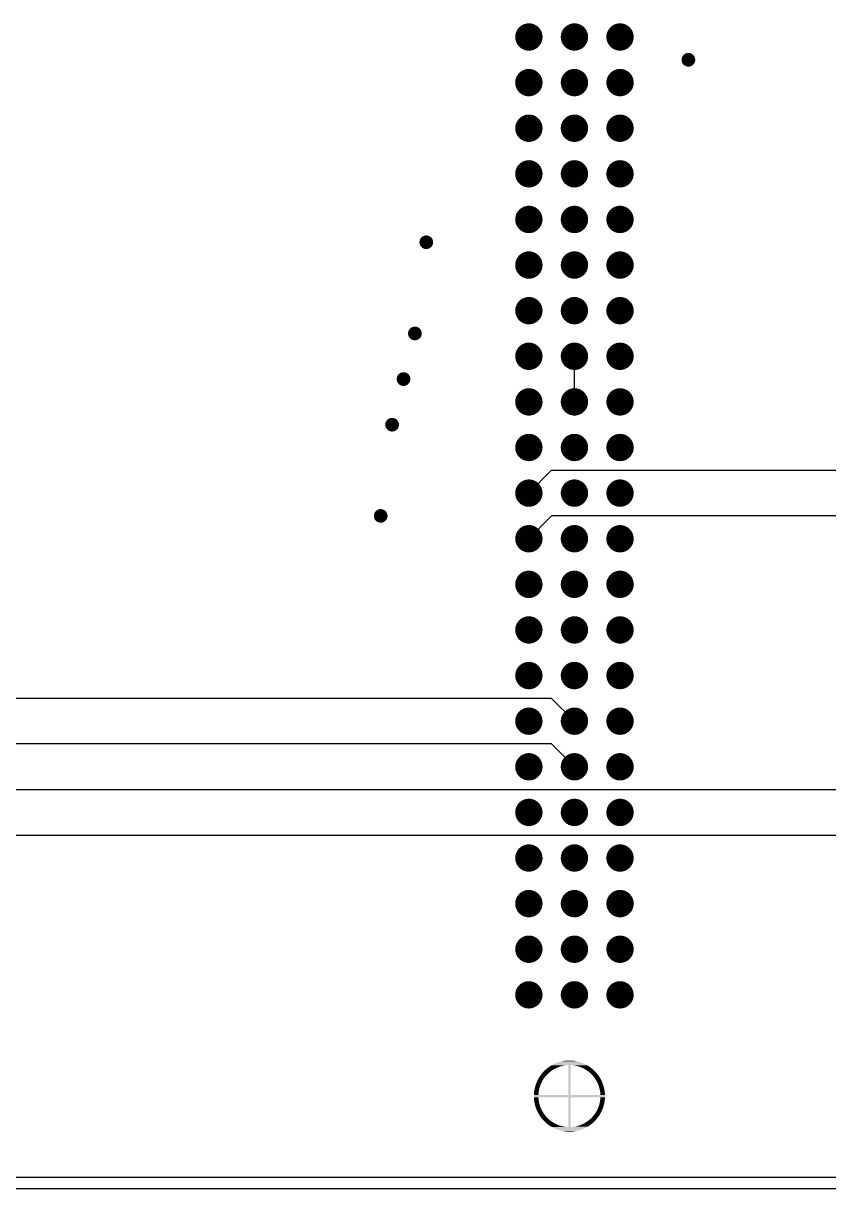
# Model space of a CAD drawing. Extents: x 295 to 953, y 10 to 290.
# Drawn here: x 531.6 to 576.5, y 110.3 to 175.2 of the extents above; entities that cross this region are included whole.
import ezdxf

# ---------------------------------------------------------------- set-up
doc = ezdxf.new("R2010")
doc.units = 0
doc.header["$LTSCALE"] = 5
doc.header["$MEASUREMENT"] = 0
doc.layers.get('0').update_dxf_attribs({"linetype": 'CONTINUOUS', "lineweight": 25})
doc.layers.add('DV-ABPB-A4_TOP', color=14, linetype='CONTINUOUS')

msp = doc.modelspace()

# ---------------------------------------------------------------- linework, layer by layer
at = {"color": 7}
for points, const_width in [([(559.399, 174.473, 1), (560.161, 174.473, 1)], 0.762), ([(561.939, 174.473, 1), (562.701, 174.473, 1)], 0.762), ([(564.479, 174.473, 1), (565.241, 174.473, 1)], 0.762), ([(568.479, 173.203, 1), (568.86, 173.203, 1)], 0.381), ([(559.399, 171.933, 1), (560.161, 171.933, 1)], 0.762), ([(561.939, 171.933, 1), (562.701, 171.933, 1)], 0.762), ([(564.479, 171.933, 1), (565.241, 171.933, 1)], 0.762), ([(559.399, 169.393, 1), (560.161, 169.393, 1)], 0.762), ([(561.939, 169.393, 1), (562.701, 169.393, 1)], 0.762), ([(564.479, 169.393, 1), (565.241, 169.393, 1)], 0.762), ([(559.399, 166.853, 1), (560.161, 166.853, 1)], 0.762), ([(561.939, 166.853, 1), (562.701, 166.853, 1)], 0.762), ([(564.479, 166.853, 1), (565.241, 166.853, 1)], 0.762), ([(559.399, 164.313, 1), (560.161, 164.313, 1)], 0.762), ([(561.939, 164.313, 1), (562.701, 164.313, 1)], 0.762), ([(564.479, 164.313, 1), (565.241, 164.313, 1)], 0.762), ([(553.874, 163.043, 1), (554.255, 163.043, 1)], 0.381), ([(559.399, 161.773, 1), (560.161, 161.773, 1)], 0.762), ([(561.939, 161.773, 1), (562.701, 161.773, 1)], 0.762), ([(564.479, 161.773, 1), (565.241, 161.773, 1)], 0.762), ([(559.399, 159.233, 1), (560.161, 159.233, 1)], 0.762), ([(561.939, 159.233, 1), (562.701, 159.233, 1)], 0.762), ([(564.479, 159.233, 1), (565.241, 159.233, 1)], 0.762), ([(553.239, 157.963, 1), (553.62, 157.963, 1)], 0.381), ([(559.399, 156.693, 1), (560.161, 156.693, 1)], 0.762), ([(561.939, 156.693, 1), (562.701, 156.693, 1)], 0.762), ([(564.479, 156.693, 1), (565.241, 156.693, 1)], 0.762), ([(552.604, 155.423, 1), (552.985, 155.423, 1)], 0.381), ([(559.399, 154.153, 1), (560.161, 154.153, 1)], 0.762), ([(561.939, 154.153, 1), (562.701, 154.153, 1)], 0.762), ([(564.479, 154.153, 1), (565.241, 154.153, 1)], 0.762), ([(551.969, 152.883, 1), (552.35, 152.883, 1)], 0.381), ([(559.399, 151.613, 1), (560.161, 151.613, 1)], 0.762), ([(561.939, 151.613, 1), (562.701, 151.613, 1)], 0.762), ([(564.479, 151.613, 1), (565.241, 151.613, 1)], 0.762), ([(559.399, 149.073, 1), (560.161, 149.073, 1)], 0.762), ([(561.939, 149.073, 1), (562.701, 149.073, 1)], 0.762), ([(564.479, 149.073, 1), (565.241, 149.073, 1)], 0.762), ([(551.334, 147.803, 1), (551.715, 147.803, 1)], 0.381), ([(559.399, 146.533, 1), (560.161, 146.533, 1)], 0.762), ([(561.939, 146.533, 1), (562.701, 146.533, 1)], 0.762), ([(564.479, 146.533, 1), (565.241, 146.533, 1)], 0.762), ([(559.399, 143.993, 1), (560.161, 143.993, 1)], 0.762), ([(561.939, 143.993, 1), (562.701, 143.993, 1)], 0.762), ([(564.479, 143.993, 1), (565.241, 143.993, 1)], 0.762), ([(559.399, 141.453, 1), (560.161, 141.453, 1)], 0.762), ([(561.939, 141.453, 1), (562.701, 141.453, 1)], 0.762), ([(564.479, 141.453, 1), (565.241, 141.453, 1)], 0.762), ([(559.399, 138.913, 1), (560.161, 138.913, 1)], 0.762), ([(561.939, 138.913, 1), (562.701, 138.913, 1)], 0.762), ([(564.479, 138.913, 1), (565.241, 138.913, 1)], 0.762), ([(559.399, 136.373, 1), (560.161, 136.373, 1)], 0.762), ([(561.939, 136.373, 1), (562.701, 136.373, 1)], 0.762), ([(564.479, 136.373, 1), (565.241, 136.373, 1)], 0.762), ([(559.399, 133.833, 1), (560.161, 133.833, 1)], 0.762), ([(561.939, 133.833, 1), (562.701, 133.833, 1)], 0.762), ([(564.479, 133.833, 1), (565.241, 133.833, 1)], 0.762), ([(559.399, 131.293, 1), (560.161, 131.293, 1)], 0.762), ([(561.939, 131.293, 1), (562.701, 131.293, 1)], 0.762), ([(564.479, 131.293, 1), (565.241, 131.293, 1)], 0.762), ([(559.399, 128.753, 1), (560.161, 128.753, 1)], 0.762), ([(561.939, 128.753, 1), (562.701, 128.753, 1)], 0.762), ([(564.479, 128.753, 1), (565.241, 128.753, 1)], 0.762), ([(559.399, 126.213, 1), (560.161, 126.213, 1)], 0.762), ([(561.939, 126.213, 1), (562.701, 126.213, 1)], 0.762), ([(564.479, 126.213, 1), (565.241, 126.213, 1)], 0.762), ([(559.399, 123.673, 1), (560.161, 123.673, 1)], 0.762), ([(561.939, 123.673, 1), (562.701, 123.673, 1)], 0.762), ([(564.479, 123.673, 1), (565.241, 123.673, 1)], 0.762), ([(559.399, 121.133, 1), (560.161, 121.133, 1)], 0.762), ([(561.939, 121.133, 1), (562.701, 121.133, 1)], 0.762), ([(564.479, 121.133, 1), (565.241, 121.133, 1)], 0.762)]:
    msp.add_lwpolyline(points, format="xyb", close=True, dxfattribs=dict(at, const_width=const_width))
for points in [[(561.79, 117.46), (561.848, 117.466), (562.29, 117.46), (562.233, 117.466)], [(561.848, 117.466), (561.853, 117.467), (562.233, 117.466), (562.226, 117.467)], [(561.853, 117.467), (561.912, 117.471), (562.226, 117.467), (562.17, 117.471)], [(561.912, 117.471), (561.916, 117.472), (562.17, 117.471), (562.162, 117.472)], [(561.916, 117.472), (561.976, 117.475), (562.162, 117.472), (562.107, 117.475)], [(561.976, 117.475), (561.98, 117.475), (562.107, 117.475), (562.096, 117.475)], [(561.98, 117.475), (562.043, 117.476), (562.096, 117.475), (562.043, 117.476)], [(560.541, 116.79), (560.575, 116.828), (560.898, 116.79), (560.943, 116.828)], [(560.575, 116.828), (560.577, 116.83), (560.943, 116.828), (560.945, 116.83)], [(560.577, 116.83), (560.61, 116.865), (560.945, 116.83), (560.989, 116.865)], [(560.61, 116.865), (560.62, 116.876), (560.989, 116.865), (561.004, 116.876)], [(560.62, 116.876), (560.645, 116.9), (561.004, 116.876), (561.037, 116.9)], [(560.645, 116.9), (560.665, 116.921), (561.037, 116.9), (561.067, 116.921)], [(560.665, 116.921), (560.679, 116.934), (561.067, 116.921), (561.086, 116.934)], [(560.679, 116.934), (560.712, 116.964), (561.086, 116.934), (561.133, 116.964)], [(560.712, 116.964), (560.714, 116.966), (561.133, 116.964), (561.136, 116.966)], [(560.714, 116.966), (560.748, 116.996), (561.136, 116.966), (561.187, 116.996)], [(560.748, 116.996), (560.759, 117.006), (561.187, 116.996), (561.205, 117.006)], [(560.759, 117.006), (560.782, 117.024), (561.205, 117.006), (561.239, 117.024)], [(560.782, 117.024), (560.808, 117.046), (561.239, 117.024), (561.282, 117.046)], [(560.808, 117.046), (560.815, 117.051), (561.282, 117.046), (561.292, 117.051)], [(560.815, 117.051), (560.847, 117.076), (561.292, 117.051), (561.345, 117.076)], [(560.847, 117.076), (560.859, 117.085), (561.345, 117.076), (561.367, 117.085)], [(560.859, 117.085), (560.878, 117.099), (561.367, 117.085), (561.4, 117.099)], [(560.878, 117.099), (560.907, 117.12), (561.4, 117.099), (561.455, 117.12)], [(560.907, 117.12), (560.91, 117.122), (561.455, 117.12), (561.462, 117.122)], [(560.91, 117.122), (560.935, 117.139), (561.462, 117.122), (561.511, 117.139)], [(560.935, 117.139), (560.961, 117.156), (561.511, 117.139), (561.568, 117.156)], [(560.961, 117.156), (560.963, 117.157), (561.568, 117.156), (561.573, 117.157)], [(560.963, 117.157), (560.985, 117.171), (561.573, 117.157), (561.625, 117.171)], [(560.985, 117.171), (561.006, 117.184), (561.625, 117.171), (561.683, 117.184)], [(561.006, 117.184), (561.017, 117.191), (561.683, 117.184), (561.716, 117.191)], [(561.017, 117.191), (561.025, 117.196), (561.716, 117.191), (561.741, 117.196)], [(561.025, 117.196), (561.041, 117.205), (561.741, 117.196), (561.8, 117.205)], [(561.041, 117.205), (561.053, 117.212), (561.8, 117.205), (561.859, 117.212)], [(561.053, 117.212), (561.062, 117.217), (561.859, 117.212), (561.918, 117.217)], [(561.062, 117.217), (561.068, 117.221), (561.918, 117.217), (561.977, 117.221)], [(561.068, 117.221), (561.072, 117.223), (563.013, 117.221), (563.009, 117.223)], [(561.072, 117.223), (561.122, 117.25), (563.009, 117.223), (562.959, 117.25)], [(561.122, 117.25), (561.127, 117.253), (562.959, 117.25), (562.953, 117.253)], [(561.127, 117.253), (561.179, 117.279), (562.953, 117.253), (562.902, 117.279)], [(561.179, 117.279), (561.184, 117.281), (562.902, 117.279), (562.896, 117.281)], [(561.184, 117.281), (561.237, 117.305), (562.896, 117.281), (562.844, 117.305)], [(561.237, 117.305), (561.242, 117.308), (562.844, 117.305), (562.839, 117.308)], [(561.242, 117.308), (561.295, 117.33), (562.839, 117.308), (562.786, 117.33)], [(561.295, 117.33), (561.3, 117.332), (562.786, 117.33), (562.78, 117.332)], [(561.3, 117.332), (561.354, 117.353), (562.78, 117.332), (562.727, 117.353)], [(561.354, 117.353), (561.36, 117.355), (562.727, 117.353), (562.721, 117.355)], [(561.36, 117.355), (561.414, 117.374), (562.721, 117.355), (562.667, 117.374)], [(561.414, 117.374), (561.419, 117.376), (562.667, 117.374), (562.661, 117.376)], [(561.419, 117.376), (561.475, 117.393), (562.661, 117.376), (562.606, 117.393)], [(561.475, 117.393), (561.48, 117.395), (562.606, 117.393), (562.6, 117.395)], [(561.48, 117.395), (561.536, 117.41), (562.6, 117.395), (562.545, 117.41)], [(561.536, 117.41), (561.541, 117.412), (562.545, 117.41), (562.539, 117.412)], [(561.541, 117.412), (561.597, 117.425), (562.539, 117.412), (562.484, 117.425)], [(561.597, 117.425), (561.603, 117.427), (562.484, 117.425), (562.477, 117.427)], [(561.603, 117.427), (561.659, 117.439), (562.477, 117.427), (562.422, 117.439)], [(561.659, 117.439), (561.665, 117.44), (562.422, 117.439), (562.415, 117.44)], [(561.665, 117.44), (561.722, 117.45), (562.415, 117.44), (562.359, 117.45)], [(561.722, 117.45), (561.727, 117.451), (562.359, 117.45), (562.353, 117.451)], [(561.727, 117.451), (561.785, 117.459), (562.353, 117.451), (562.296, 117.459)], [(561.785, 117.459), (561.79, 117.46), (562.296, 117.459), (562.29, 117.46)], [(561.977, 115.558), (561.977, 117.221), (562.104, 115.558), (562.104, 117.221)], [(562.12, 117.22), (562.104, 117.221), (563.014, 117.22), (563.013, 117.221)], [(562.142, 117.219), (562.12, 117.22), (563.016, 117.219), (563.014, 117.22)], [(562.201, 117.214), (562.142, 117.219), (563.024, 117.214), (563.016, 117.219)], [(562.26, 117.208), (562.201, 117.214), (563.035, 117.208), (563.024, 117.214)], [(562.319, 117.199), (562.26, 117.208), (563.05, 117.199), (563.035, 117.208)], [(562.377, 117.189), (562.319, 117.199), (563.068, 117.189), (563.05, 117.199)], [(562.381, 117.188), (562.377, 117.189), (563.069, 117.188), (563.068, 117.189)], [(562.435, 117.176), (562.381, 117.188), (563.088, 117.176), (563.069, 117.188)], [(562.493, 117.161), (562.435, 117.176), (563.111, 117.161), (563.088, 117.176)], [(562.519, 117.154), (562.493, 117.161), (563.123, 117.154), (563.111, 117.161)], [(562.549, 117.145), (562.519, 117.154), (563.136, 117.145), (563.123, 117.154)], [(562.606, 117.127), (562.549, 117.145), (563.163, 117.127), (563.136, 117.145)], [(562.628, 117.118), (562.606, 117.127), (563.175, 117.118), (563.163, 117.127)], [(562.661, 117.106), (562.628, 117.118), (563.192, 117.106), (563.175, 117.118)], [(562.716, 117.084), (562.661, 117.106), (563.223, 117.084), (563.192, 117.106)], [(562.722, 117.081), (562.716, 117.084), (563.227, 117.081), (563.223, 117.084)], [(562.77, 117.06), (562.722, 117.081), (563.254, 117.06), (563.227, 117.081)], [(562.806, 117.042), (562.77, 117.06), (563.277, 117.042), (563.254, 117.06)], [(562.824, 117.034), (562.806, 117.042), (563.287, 117.034), (563.277, 117.042)], [(562.876, 117.006), (562.824, 117.034), (563.321, 117.006), (563.287, 117.034)], [(562.883, 117.002), (562.876, 117.006), (563.326, 117.002), (563.321, 117.006)], [(562.927, 116.977), (562.883, 117.002), (563.355, 116.977), (563.326, 117.002)], [(562.954, 116.96), (562.927, 116.977), (563.373, 116.96), (563.355, 116.977)], [(562.978, 116.945), (562.954, 116.96), (563.389, 116.945), (563.373, 116.96)], [(563.02, 116.917), (562.978, 116.945), (563.42, 116.917), (563.389, 116.945)], [(563.027, 116.912), (563.02, 116.917), (563.424, 116.912), (563.42, 116.917)], [(563.075, 116.878), (563.027, 116.912), (563.459, 116.878), (563.424, 116.912)], [(563.082, 116.872), (563.075, 116.878), (563.465, 116.872), (563.459, 116.878)], [(563.122, 116.841), (563.082, 116.872), (563.493, 116.841), (563.465, 116.872)], [(563.141, 116.825), (563.122, 116.841), (563.508, 116.825), (563.493, 116.841)], [(563.167, 116.803), (563.141, 116.825), (563.527, 116.803), (563.508, 116.825)], [(560.162, 116.124), (560.178, 116.17), (560.432, 116.124), (560.451, 116.17)], [(560.178, 116.17), (560.183, 116.184), (560.451, 116.17), (560.457, 116.184)], [(560.183, 116.184), (560.199, 116.225), (560.457, 116.184), (560.475, 116.225)], [(560.199, 116.225), (560.206, 116.243), (560.475, 116.225), (560.484, 116.243)], [(560.206, 116.243), (560.221, 116.278), (560.484, 116.243), (560.501, 116.278)], [(560.221, 116.278), (560.231, 116.301), (560.501, 116.278), (560.513, 116.301)], [(560.231, 116.301), (560.244, 116.33), (560.513, 116.301), (560.529, 116.33)], [(560.244, 116.33), (560.258, 116.359), (560.529, 116.33), (560.545, 116.359)], [(560.258, 116.359), (560.269, 116.382), (560.545, 116.359), (560.558, 116.382)], [(560.269, 116.382), (560.286, 116.415), (560.558, 116.382), (560.579, 116.415)], [(560.286, 116.415), (560.295, 116.432), (560.579, 116.415), (560.59, 116.432)], [(560.295, 116.432), (560.317, 116.471), (560.59, 116.432), (560.616, 116.471)], [(560.317, 116.471), (560.322, 116.481), (560.616, 116.471), (560.623, 116.481)], [(560.322, 116.481), (560.349, 116.526), (560.623, 116.481), (560.655, 116.526)], [(560.349, 116.526), (560.351, 116.529), (560.655, 116.526), (560.657, 116.529)], [(560.351, 116.529), (560.38, 116.576), (560.657, 116.529), (560.694, 116.576)], [(560.38, 116.576), (560.383, 116.579), (560.694, 116.576), (560.696, 116.579)], [(560.383, 116.579), (560.411, 116.621), (560.696, 116.579), (560.731, 116.621)], [(560.411, 116.621), (560.418, 116.632), (560.731, 116.621), (560.741, 116.632)], [(560.418, 116.632), (560.443, 116.666), (560.741, 116.632), (560.771, 116.666)], [(560.443, 116.666), (560.455, 116.683), (560.771, 116.666), (560.788, 116.683)], [(560.455, 116.683), (560.475, 116.708), (560.788, 116.683), (560.812, 116.708)], [(560.475, 116.708), (560.494, 116.733), (560.812, 116.708), (560.837, 116.733)], [(560.494, 116.733), (560.508, 116.75), (560.837, 116.733), (560.854, 116.75)], [(560.508, 116.75), (560.535, 116.782), (560.854, 116.75), (560.89, 116.782)], [(560.535, 116.782), (560.541, 116.79), (560.89, 116.782), (560.898, 116.79)], [(563.196, 116.778), (563.167, 116.803), (563.55, 116.778), (563.527, 116.803)], [(563.211, 116.764), (563.196, 116.778), (563.561, 116.764), (563.55, 116.778)], [(563.248, 116.729), (563.211, 116.764), (563.59, 116.729), (563.561, 116.764)], [(563.254, 116.723), (563.248, 116.729), (563.594, 116.723), (563.59, 116.729)], [(563.296, 116.681), (563.254, 116.723), (563.627, 116.681), (563.594, 116.723)], [(563.298, 116.678), (563.296, 116.681), (563.629, 116.678), (563.627, 116.681)], [(563.336, 116.637), (563.298, 116.678), (563.659, 116.637), (563.629, 116.678)], [(563.344, 116.627), (563.336, 116.637), (563.666, 116.627), (563.659, 116.637)], [(563.374, 116.592), (563.344, 116.627), (563.69, 116.592), (563.666, 116.627)], [(563.388, 116.574), (563.374, 116.592), (563.701, 116.574), (563.69, 116.592)], [(563.411, 116.546), (563.388, 116.574), (563.719, 116.546), (563.701, 116.574)], [(563.429, 116.521), (563.411, 116.546), (563.735, 116.521), (563.719, 116.546)], [(563.446, 116.498), (563.429, 116.521), (563.748, 116.498), (563.735, 116.521)], [(563.468, 116.466), (563.446, 116.498), (563.767, 116.466), (563.748, 116.498)], [(563.48, 116.449), (563.468, 116.466), (563.776, 116.449), (563.767, 116.466)], [(563.505, 116.41), (563.48, 116.449), (563.797, 116.41), (563.776, 116.449)], [(563.512, 116.399), (563.505, 116.41), (563.803, 116.399), (563.797, 116.41)], [(563.539, 116.353), (563.512, 116.399), (563.826, 116.353), (563.803, 116.399)], [(563.542, 116.348), (563.539, 116.353), (563.828, 116.348), (563.826, 116.353)], [(563.57, 116.296), (563.542, 116.348), (563.852, 116.296), (563.828, 116.348)], [(563.597, 116.243), (563.57, 116.296), (563.874, 116.243), (563.852, 116.296)], [(563.6, 116.237), (563.597, 116.243), (563.877, 116.237), (563.874, 116.243)], [(563.622, 116.189), (563.6, 116.237), (563.895, 116.189), (563.877, 116.237)], [(563.626, 116.178), (563.622, 116.189), (563.9, 116.178), (563.895, 116.189)], [(563.644, 116.135), (563.626, 116.178), (563.915, 116.135), (563.9, 116.178)], [(560.059, 115.495), (560.06, 115.558), (564.021, 115.495), (564.02, 115.558)], [(560.06, 115.564), (560.062, 115.597), (560.315, 115.564), (560.316, 115.597)], [(560.06, 115.558), (560.06, 115.564), (560.314, 115.558), (560.315, 115.564)], [(560.062, 115.597), (560.064, 115.627), (560.316, 115.597), (560.318, 115.627)], [(560.064, 115.627), (560.066, 115.656), (560.318, 115.627), (560.321, 115.656)], [(560.066, 115.656), (560.069, 115.691), (560.321, 115.656), (560.325, 115.691)], [(560.069, 115.691), (560.072, 115.714), (560.325, 115.691), (560.327, 115.714)], [(560.072, 115.714), (560.076, 115.754), (560.327, 115.714), (560.333, 115.754)], [(560.076, 115.754), (560.079, 115.773), (560.333, 115.754), (560.336, 115.773)], [(560.079, 115.773), (560.085, 115.816), (560.336, 115.773), (560.344, 115.816)], [(560.085, 115.816), (560.088, 115.831), (560.344, 115.816), (560.346, 115.831)], [(560.088, 115.831), (560.097, 115.879), (560.346, 115.831), (560.357, 115.879)], [(560.097, 115.879), (560.099, 115.889), (560.357, 115.879), (560.359, 115.889)], [(560.099, 115.889), (560.11, 115.941), (560.359, 115.889), (560.372, 115.941)], [(560.11, 115.941), (560.111, 115.947), (560.372, 115.941), (560.373, 115.947)], [(560.111, 115.947), (560.125, 116.002), (560.373, 115.947), (560.389, 116.002)], [(560.125, 116.002), (560.126, 116.004), (560.389, 116.002), (560.39, 116.004)], [(560.126, 116.004), (560.142, 116.06), (560.39, 116.004), (560.408, 116.06)], [(560.142, 116.06), (560.143, 116.063), (560.408, 116.06), (560.41, 116.063)], [(560.143, 116.063), (560.159, 116.116), (560.41, 116.063), (560.429, 116.116)], [(560.159, 116.116), (560.162, 116.124), (560.429, 116.116), (560.432, 116.124)], [(563.651, 116.118), (563.644, 116.135), (563.921, 116.118), (563.915, 116.135)], [(563.665, 116.079), (563.651, 116.118), (563.933, 116.079), (563.921, 116.118)], [(563.673, 116.058), (563.665, 116.079), (563.94, 116.058), (563.933, 116.079)], [(563.685, 116.023), (563.673, 116.058), (563.949, 116.023), (563.94, 116.058)], [(563.693, 115.997), (563.685, 116.023), (563.957, 115.997), (563.949, 116.023)], [(563.702, 115.967), (563.693, 115.997), (563.964, 115.967), (563.957, 115.997)], [(563.71, 115.935), (563.702, 115.967), (563.972, 115.935), (563.964, 115.967)], [(563.717, 115.909), (563.71, 115.935), (563.977, 115.909), (563.972, 115.935)], [(563.725, 115.873), (563.717, 115.909), (563.985, 115.873), (563.977, 115.909)], [(563.73, 115.852), (563.725, 115.873), (563.989, 115.852), (563.985, 115.873)], [(563.738, 115.81), (563.73, 115.852), (563.996, 115.81), (563.989, 115.852)], [(563.741, 115.793), (563.738, 115.81), (563.999, 115.793), (563.996, 115.81)], [(563.749, 115.748), (563.741, 115.793), (564.005, 115.748), (563.999, 115.793)], [(563.751, 115.735), (563.749, 115.748), (564.007, 115.735), (564.005, 115.748)], [(563.757, 115.685), (563.751, 115.735), (564.012, 115.685), (564.007, 115.735)], [(563.758, 115.676), (563.757, 115.685), (564.013, 115.676), (564.012, 115.685)], [(563.763, 115.621), (563.758, 115.676), (564.017, 115.621), (564.013, 115.676)], [(563.763, 115.617), (563.763, 115.621), (564.018, 115.617), (564.017, 115.621)], [(563.766, 115.558), (563.763, 115.617), (564.02, 115.558), (564.018, 115.617)], [(560.06, 115.431), (560.059, 115.495), (564.02, 115.431), (564.021, 115.495)], [(560.063, 115.372), (560.06, 115.431), (560.317, 115.372), (560.314, 115.431)], [(560.063, 115.368), (560.063, 115.372), (560.318, 115.368), (560.317, 115.372)], [(560.068, 115.313), (560.063, 115.368), (560.323, 115.313), (560.318, 115.368)], [(560.068, 115.304), (560.068, 115.313), (560.324, 115.304), (560.323, 115.313)], [(560.074, 115.254), (560.068, 115.304), (560.33, 115.254), (560.324, 115.304)], [(560.075, 115.241), (560.074, 115.254), (560.332, 115.241), (560.33, 115.254)], [(560.082, 115.196), (560.075, 115.241), (560.339, 115.196), (560.332, 115.241)], [(560.084, 115.179), (560.082, 115.196), (560.342, 115.179), (560.339, 115.196)], [(560.092, 115.137), (560.084, 115.179), (560.35, 115.137), (560.342, 115.179)], [(560.096, 115.116), (560.092, 115.137), (560.355, 115.116), (560.35, 115.137)], [(560.103, 115.08), (560.096, 115.116), (560.364, 115.08), (560.355, 115.116)], [(560.109, 115.054), (560.103, 115.08), (560.37, 115.054), (560.364, 115.08)], [(560.116, 115.022), (560.109, 115.054), (560.379, 115.022), (560.37, 115.054)], [(560.124, 114.992), (560.116, 115.022), (560.388, 114.992), (560.379, 115.022)], [(560.131, 114.966), (560.124, 114.992), (560.396, 114.966), (560.388, 114.992)], [(560.141, 114.931), (560.131, 114.966), (560.408, 114.931), (560.396, 114.966)], [(560.148, 114.91), (560.141, 114.931), (560.415, 114.91), (560.408, 114.931)], [(560.16, 114.871), (560.148, 114.91), (560.43, 114.871), (560.415, 114.91)], [(560.166, 114.854), (560.16, 114.871), (560.436, 114.854), (560.43, 114.871)], [(561.977, 113.768), (561.977, 115.431), (562.104, 113.768), (562.104, 115.431)], [(563.649, 114.865), (563.652, 114.873), (563.919, 114.865), (563.922, 114.873)], [(563.652, 114.873), (563.671, 114.926), (563.922, 114.873), (563.938, 114.926)], [(563.671, 114.926), (563.672, 114.929), (563.938, 114.926), (563.939, 114.929)], [(563.672, 114.929), (563.691, 114.985), (563.939, 114.929), (563.955, 114.985)], [(563.691, 114.987), (563.707, 115.042), (563.955, 114.987), (563.969, 115.042)], [(563.691, 114.985), (563.691, 114.987), (563.955, 114.985), (563.955, 114.987)], [(563.707, 115.042), (563.709, 115.048), (563.969, 115.042), (563.971, 115.048)], [(563.709, 115.048), (563.722, 115.1), (563.971, 115.048), (563.982, 115.1)], [(563.722, 115.1), (563.724, 115.11), (563.982, 115.1), (563.984, 115.11)], [(563.724, 115.11), (563.734, 115.158), (563.984, 115.11), (563.992, 115.158)], [(563.734, 115.158), (563.737, 115.173), (563.992, 115.158), (563.995, 115.173)], [(563.737, 115.173), (563.745, 115.216), (563.995, 115.173), (564.002, 115.216)], [(563.745, 115.216), (563.748, 115.235), (564.002, 115.216), (564.004, 115.235)], [(563.748, 115.235), (563.753, 115.275), (564.004, 115.235), (564.009, 115.275)], [(563.753, 115.275), (563.756, 115.298), (564.009, 115.275), (564.012, 115.298)], [(563.756, 115.298), (563.76, 115.333), (564.012, 115.298), (564.015, 115.333)], [(563.76, 115.333), (563.762, 115.362), (564.015, 115.333), (564.017, 115.362)], [(563.762, 115.362), (563.764, 115.392), (564.017, 115.362), (564.019, 115.392)], [(563.764, 115.392), (563.766, 115.425), (564.019, 115.392), (564.02, 115.425)], [(563.766, 115.425), (563.766, 115.431), (564.02, 115.425), (564.02, 115.431)], [(560.181, 114.811), (560.166, 114.854), (560.454, 114.811), (560.436, 114.854)], [(560.185, 114.8), (560.181, 114.811), (560.459, 114.8), (560.454, 114.811)], [(560.204, 114.752), (560.185, 114.8), (560.481, 114.752), (560.459, 114.8)], [(560.206, 114.746), (560.204, 114.752), (560.484, 114.746), (560.481, 114.752)], [(560.228, 114.693), (560.206, 114.746), (560.51, 114.693), (560.484, 114.746)], [(560.253, 114.641), (560.229, 114.693), (560.539, 114.641), (560.51, 114.693)], [(560.255, 114.636), (560.253, 114.641), (560.542, 114.636), (560.539, 114.641)], [(560.278, 114.59), (560.255, 114.636), (560.569, 114.59), (560.542, 114.636)], [(560.283, 114.579), (560.278, 114.59), (560.576, 114.579), (560.569, 114.59)], [(560.304, 114.54), (560.283, 114.579), (560.601, 114.54), (560.576, 114.579)], [(560.314, 114.523), (560.304, 114.54), (560.612, 114.523), (560.601, 114.54)], [(560.332, 114.491), (560.314, 114.523), (560.634, 114.491), (560.612, 114.523)], [(560.346, 114.468), (560.332, 114.491), (560.651, 114.468), (560.634, 114.491)], [(560.361, 114.443), (560.346, 114.468), (560.67, 114.443), (560.651, 114.468)], [(560.379, 114.415), (560.361, 114.443), (560.693, 114.415), (560.67, 114.443)], [(560.391, 114.397), (560.379, 114.415), (560.707, 114.397), (560.693, 114.415)], [(560.415, 114.362), (560.391, 114.397), (560.736, 114.362), (560.707, 114.397)], [(560.422, 114.352), (560.415, 114.362), (560.745, 114.352), (560.736, 114.362)], [(560.452, 114.311), (560.422, 114.352), (560.783, 114.311), (560.745, 114.352)], [(560.454, 114.308), (560.452, 114.311), (560.785, 114.308), (560.783, 114.311)], [(560.486, 114.266), (560.454, 114.308), (560.826, 114.266), (560.785, 114.308)], [(560.491, 114.26), (560.486, 114.266), (560.832, 114.26), (560.826, 114.266)], [(560.52, 114.225), (560.491, 114.26), (560.869, 114.225), (560.832, 114.26)], [(560.531, 114.211), (560.52, 114.225), (560.885, 114.211), (560.869, 114.225)], [(563.191, 114.207), (563.227, 114.239), (563.546, 114.207), (563.573, 114.239)], [(563.227, 114.239), (563.243, 114.256), (563.573, 114.239), (563.586, 114.256)], [(563.243, 114.256), (563.269, 114.281), (563.586, 114.256), (563.606, 114.281)], [(563.269, 114.281), (563.293, 114.306), (563.606, 114.281), (563.625, 114.306)], [(563.293, 114.306), (563.31, 114.323), (563.625, 114.306), (563.638, 114.323)], [(563.31, 114.323), (563.34, 114.357), (563.638, 114.323), (563.662, 114.357)], [(563.34, 114.357), (563.349, 114.368), (563.662, 114.357), (563.67, 114.368)], [(563.349, 114.368), (563.384, 114.41), (563.67, 114.368), (563.698, 114.41)], [(563.384, 114.41), (563.387, 114.413), (563.698, 114.41), (563.7, 114.413)], [(563.387, 114.413), (563.423, 114.46), (563.7, 114.413), (563.73, 114.46)], [(563.423, 114.46), (563.426, 114.463), (563.73, 114.46), (563.732, 114.463)], [(563.426, 114.463), (563.458, 114.508), (563.732, 114.463), (563.758, 114.508)], [(563.458, 114.508), (563.465, 114.518), (563.758, 114.508), (563.764, 114.518)], [(563.465, 114.518), (563.491, 114.557), (563.764, 114.518), (563.786, 114.557)], [(563.491, 114.557), (563.501, 114.574), (563.786, 114.557), (563.794, 114.574)], [(563.501, 114.574), (563.522, 114.607), (563.794, 114.574), (563.812, 114.607)], [(563.522, 114.607), (563.535, 114.63), (563.812, 114.607), (563.823, 114.63)], [(563.535, 114.63), (563.552, 114.659), (563.823, 114.63), (563.836, 114.659)], [(563.552, 114.659), (563.567, 114.688), (563.836, 114.659), (563.85, 114.688)], [(563.567, 114.688), (563.58, 114.711), (563.85, 114.688), (563.86, 114.711)], [(563.58, 114.711), (563.597, 114.746), (563.86, 114.711), (563.875, 114.746)], [(563.597, 114.746), (563.606, 114.764), (563.875, 114.746), (563.882, 114.764)], [(563.606, 114.764), (563.624, 114.805), (563.882, 114.764), (563.898, 114.805)], [(563.624, 114.805), (563.63, 114.819), (563.898, 114.805), (563.902, 114.819)], [(563.63, 114.819), (563.649, 114.865), (563.902, 114.819), (563.919, 114.865)], [(560.553, 114.186), (560.531, 114.211), (560.913, 114.186), (560.885, 114.211)], [(560.573, 114.164), (560.553, 114.186), (560.94, 114.164), (560.913, 114.186)], [(560.588, 114.148), (560.573, 114.164), (560.959, 114.148), (560.94, 114.164)], [(560.616, 114.117), (560.588, 114.148), (560.998, 114.117), (560.959, 114.148)], [(560.622, 114.111), (560.616, 114.117), (561.006, 114.111), (560.998, 114.117)], [(560.657, 114.077), (560.622, 114.111), (561.054, 114.077), (561.006, 114.111)], [(560.661, 114.072), (560.657, 114.077), (561.06, 114.072), (561.054, 114.077)], [(560.691, 114.044), (560.661, 114.072), (561.103, 114.044), (561.06, 114.072)], [(560.707, 114.029), (560.691, 114.044), (561.127, 114.029), (561.103, 114.044)], [(560.726, 114.012), (560.707, 114.029), (561.153, 114.012), (561.127, 114.029)], [(560.755, 113.987), (560.726, 114.012), (561.198, 113.987), (561.153, 114.012)], [(560.76, 113.983), (560.755, 113.987), (561.205, 113.983), (561.198, 113.987)], [(560.793, 113.955), (560.76, 113.983), (561.257, 113.955), (561.205, 113.983)], [(560.804, 113.947), (560.793, 113.955), (561.274, 113.947), (561.257, 113.955)], [(560.826, 113.929), (560.804, 113.947), (561.31, 113.929), (561.274, 113.947)], [(560.854, 113.908), (560.826, 113.929), (561.358, 113.908), (561.31, 113.929)], [(560.858, 113.905), (560.854, 113.908), (561.364, 113.905), (561.358, 113.908)], [(560.888, 113.883), (560.858, 113.905), (561.419, 113.883), (561.364, 113.905)], [(560.905, 113.871), (560.888, 113.883), (561.453, 113.871), (561.419, 113.883)], [(560.917, 113.862), (560.905, 113.871), (561.475, 113.862), (561.453, 113.871)], [(560.945, 113.844), (560.917, 113.862), (561.531, 113.844), (561.475, 113.862)], [(560.958, 113.835), (560.945, 113.844), (561.562, 113.835), (561.531, 113.844)], [(560.97, 113.828), (560.958, 113.835), (561.588, 113.828), (561.562, 113.835)], [(560.993, 113.813), (560.97, 113.828), (561.645, 113.813), (561.588, 113.828)], [(561.012, 113.801), (560.993, 113.813), (561.7, 113.801), (561.645, 113.813)], [(561.013, 113.8), (561.012, 113.801), (561.703, 113.8), (561.7, 113.801)], [(561.031, 113.79), (561.013, 113.8), (561.762, 113.79), (561.703, 113.8)], [(561.046, 113.781), (561.031, 113.79), (561.82, 113.781), (561.762, 113.79)], [(561.057, 113.775), (561.046, 113.781), (561.879, 113.775), (561.82, 113.781)], [(561.064, 113.77), (561.057, 113.775), (561.938, 113.77), (561.879, 113.775)], [(561.066, 113.769), (561.064, 113.77), (561.961, 113.769), (561.938, 113.77)], [(561.068, 113.768), (561.066, 113.769), (561.977, 113.768), (561.961, 113.769)], [(561.072, 113.766), (561.068, 113.768), (563.009, 113.766), (563.013, 113.768)], [(561.122, 113.739), (561.072, 113.766), (562.958, 113.739), (563.009, 113.766)], [(561.128, 113.736), (561.122, 113.739), (562.953, 113.736), (562.958, 113.739)], [(561.179, 113.71), (561.128, 113.736), (562.902, 113.71), (562.953, 113.736)], [(561.184, 113.708), (561.179, 113.71), (562.896, 113.708), (562.902, 113.71)], [(561.236, 113.684), (561.184, 113.708), (562.844, 113.684), (562.896, 113.708)], [(561.242, 113.681), (561.236, 113.684), (562.839, 113.681), (562.844, 113.684)], [(561.295, 113.659), (561.242, 113.681), (562.786, 113.659), (562.839, 113.681)], [(561.301, 113.657), (561.295, 113.659), (562.78, 113.657), (562.786, 113.659)], [(561.354, 113.636), (561.301, 113.657), (562.726, 113.636), (562.78, 113.657)], [(561.36, 113.634), (561.354, 113.636), (562.721, 113.634), (562.726, 113.636)], [(561.414, 113.615), (561.36, 113.634), (562.667, 113.615), (562.721, 113.634)], [(561.42, 113.613), (561.414, 113.615), (562.661, 113.613), (562.667, 113.615)], [(561.474, 113.596), (561.42, 113.613), (562.606, 113.596), (562.661, 113.613)], [(561.48, 113.594), (561.474, 113.596), (562.601, 113.594), (562.606, 113.596)], [(561.535, 113.579), (561.48, 113.594), (562.545, 113.579), (562.601, 113.594)], [(561.542, 113.577), (561.535, 113.579), (562.539, 113.577), (562.545, 113.579)], [(561.597, 113.564), (561.542, 113.577), (562.483, 113.564), (562.539, 113.577)], [(562.104, 113.768), (562.163, 113.772), (563.013, 113.768), (563.018, 113.772)], [(562.163, 113.772), (562.222, 113.777), (563.018, 113.772), (563.027, 113.777)], [(562.222, 113.777), (562.281, 113.784), (563.027, 113.777), (563.04, 113.784)], [(562.281, 113.784), (562.339, 113.793), (563.04, 113.784), (563.056, 113.793)], [(562.339, 113.793), (562.364, 113.798), (563.056, 113.793), (563.064, 113.798)], [(562.364, 113.798), (562.397, 113.805), (563.064, 113.798), (563.074, 113.805)], [(562.397, 113.805), (562.455, 113.818), (563.074, 113.805), (563.095, 113.818)], [(562.455, 113.818), (562.508, 113.832), (563.095, 113.818), (563.118, 113.832)], [(562.508, 113.832), (562.512, 113.833), (563.118, 113.832), (563.12, 113.833)], [(562.512, 113.833), (562.569, 113.85), (563.12, 113.833), (563.145, 113.85)], [(562.569, 113.85), (562.619, 113.867), (563.145, 113.85), (563.17, 113.867)], [(562.619, 113.867), (562.625, 113.869), (563.17, 113.867), (563.173, 113.869)], [(562.625, 113.869), (562.681, 113.89), (563.173, 113.869), (563.203, 113.89)], [(562.681, 113.89), (562.714, 113.904), (563.203, 113.89), (563.222, 113.904)], [(562.714, 113.904), (562.735, 113.913), (563.222, 113.904), (563.234, 113.913)], [(562.735, 113.913), (562.789, 113.938), (563.234, 113.913), (563.266, 113.938)], [(562.789, 113.938), (562.799, 113.943), (563.266, 113.938), (563.272, 113.943)], [(562.799, 113.943), (562.842, 113.965), (563.272, 113.943), (563.299, 113.965)], [(562.842, 113.965), (562.876, 113.983), (563.299, 113.965), (563.321, 113.983)], [(562.876, 113.983), (562.894, 113.993), (563.321, 113.983), (563.333, 113.993)], [(562.894, 113.993), (562.945, 114.023), (563.333, 113.993), (563.367, 114.023)], [(562.945, 114.023), (562.948, 114.025), (563.367, 114.023), (563.369, 114.025)], [(562.948, 114.025), (562.995, 114.055), (563.369, 114.025), (563.401, 114.055)], [(562.995, 114.055), (563.014, 114.068), (563.401, 114.055), (563.415, 114.068)], [(563.014, 114.068), (563.044, 114.089), (563.415, 114.068), (563.436, 114.089)], [(563.044, 114.089), (563.077, 114.113), (563.436, 114.089), (563.46, 114.113)], [(563.077, 114.113), (563.091, 114.124), (563.46, 114.113), (563.471, 114.124)], [(563.091, 114.124), (563.136, 114.159), (563.471, 114.124), (563.504, 114.159)], [(563.136, 114.159), (563.138, 114.161), (563.504, 114.159), (563.505, 114.161)], [(563.138, 114.161), (563.183, 114.199), (563.505, 114.161), (563.539, 114.199)], [(563.183, 114.199), (563.191, 114.207), (563.539, 114.199), (563.546, 114.207)], [(561.603, 113.562), (561.597, 113.564), (562.478, 113.562), (562.483, 113.564)], [(561.659, 113.55), (561.603, 113.562), (562.421, 113.55), (562.478, 113.562)], [(561.665, 113.549), (561.659, 113.55), (562.416, 113.549), (562.421, 113.55)], [(561.721, 113.539), (561.665, 113.549), (562.359, 113.539), (562.416, 113.549)], [(561.728, 113.538), (561.721, 113.539), (562.353, 113.538), (562.359, 113.539)], [(561.784, 113.53), (561.728, 113.538), (562.296, 113.53), (562.353, 113.538)], [(561.791, 113.529), (561.784, 113.53), (562.29, 113.529), (562.296, 113.53)], [(561.847, 113.523), (561.791, 113.529), (562.233, 113.523), (562.29, 113.529)], [(561.854, 113.522), (561.847, 113.523), (562.227, 113.522), (562.233, 113.523)], [(561.91, 113.518), (561.854, 113.522), (562.169, 113.518), (562.227, 113.522)], [(561.918, 113.517), (561.91, 113.518), (562.164, 113.517), (562.169, 113.518)], [(561.974, 113.514), (561.918, 113.517), (562.105, 113.514), (562.164, 113.517)], [(561.985, 113.514), (561.974, 113.514), (562.101, 113.514), (562.105, 113.514)], [(562.037, 113.513), (561.985, 113.514), (562.037, 113.513), (562.101, 113.514)]]:
    msp.add_solid(points, dxfattribs=at)
at = {"layer": 'DV-ABPB-A4_TOP', "color": 7}
for p, q in [((562.32, 154.153), (562.32, 156.693)), ((559.78, 149.073), (561.05, 150.343)), ((561.05, 150.343), (578.83, 150.343)), ((561.05, 147.803), (559.78, 146.533)), ((581.37, 147.803), (561.05, 147.803)), ((561.05, 137.643), (525.49, 137.643)), ((562.32, 136.373), (561.05, 137.643)), ((561.05, 135.103), (524.855, 135.103)), ((562.32, 133.833), (561.05, 135.103)), ((524.22, 132.563), (604.23, 132.563)), ((523.585, 130.023), (605.5, 130.023)), ((607.405, 110.338), (513.425, 110.338)), ((514.06, 110.973), (606.77, 110.973))]:
    msp.add_line(p, q, dxfattribs=at)

doc.saveas('drawing.dxf')
